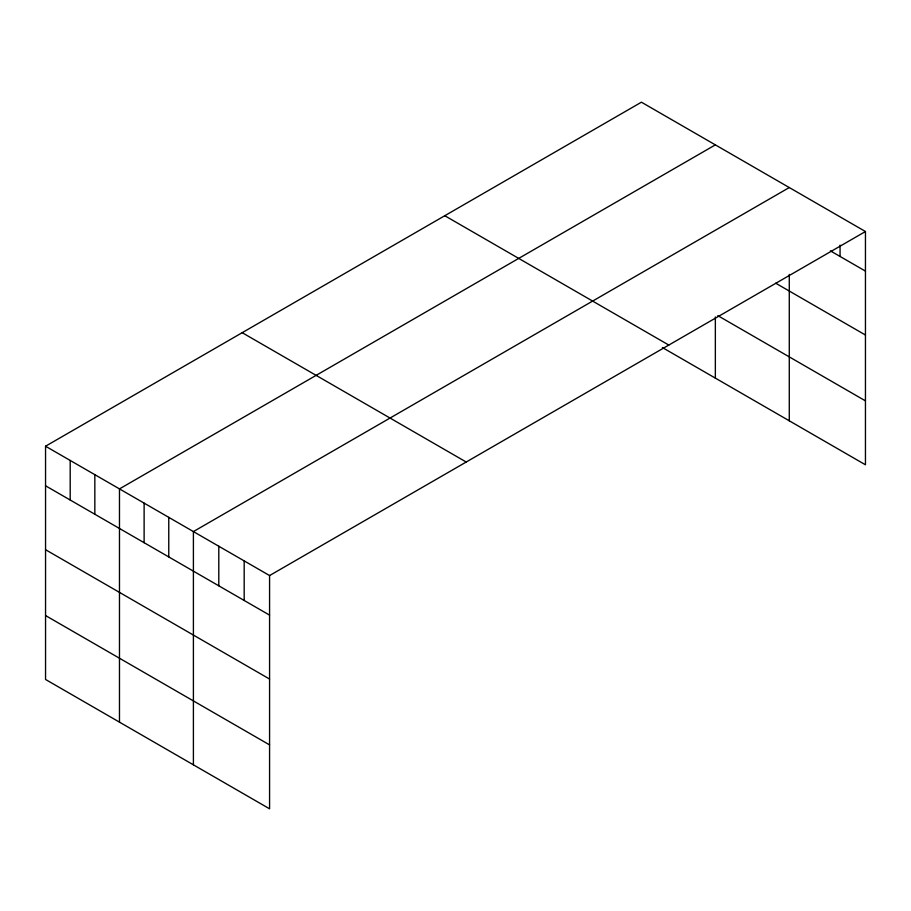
<?xml version="1.0" encoding="UTF-8"?>
<svg xmlns="http://www.w3.org/2000/svg" width="911" height="911" viewBox="0 0 911 911"><rect width="100%" height="100%" fill="white"/><g stroke="black" fill="none" stroke-linecap="round" stroke-linejoin="round"><path stroke-width="1.37" d="M45.55 446.219L269.576 575.558L269.576 808.809L45.55 679.469L45.55 446.219L641.424 102.191L865.45 231.531L865.45 464.781L662.377 347.535M715.351 144.872L119.478 488.9L119.478 722.15M789.279 187.552L193.405 531.58L193.405 764.83M269.576 575.558L865.45 231.531M830.388 250.867L865.45 271.102M775.728 283.219L865.45 335.02M717.822 315.639L865.45 400.863M444.784 215.725L668.811 345.064M242.189 332.686L466.216 462.025M45.55 485.791L269.576 615.13M45.55 549.709L269.576 679.048M45.55 615.551L269.576 744.891M840.056 245.139L840.056 256.446M789.279 274.37L789.279 420.802M715.351 316.994L715.351 378.122M244.182 560.903L244.182 600.474M218.799 546.247L218.799 585.819M168.763 517.357L168.763 556.928M144.12 503.134L144.12 542.705M94.835 474.677L94.835 514.248M70.193 460.442L70.193 500.014"/></g></svg>
